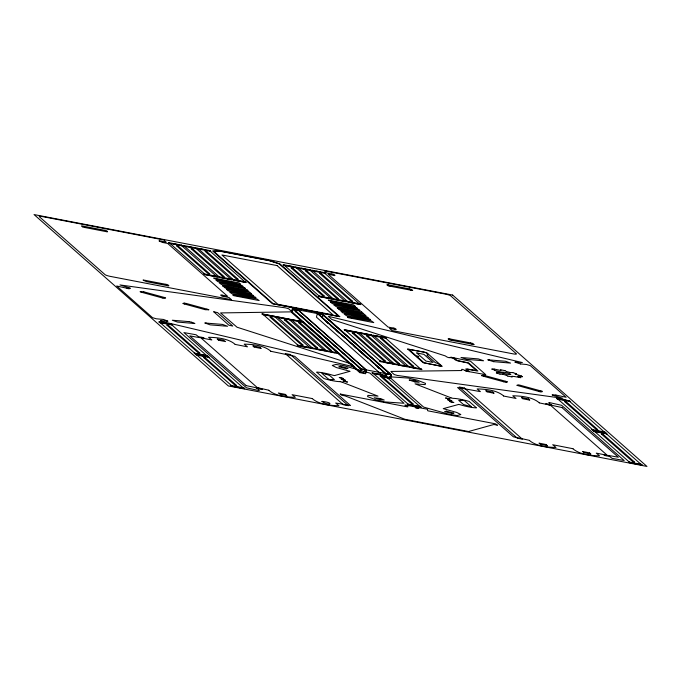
<?xml version="1.0" encoding="UTF-8"?>
<svg xmlns="http://www.w3.org/2000/svg" width="681" height="681" viewBox="0 0 681 681"><rect width="100%" height="100%" fill="white"/><g stroke="black" fill="none" stroke-linecap="round" stroke-linejoin="round"><path stroke-width="1.02" d="M198.878 337.069C202.104 336.661 207.535 339.07 201.585 338.185M609.231 456.049C606.839 456.585 600.157 454.048 606.567 454.934M177.392 244.547L172.744 243.534M191.821 247.305L187.633 246.471M205.892 249.987L201.253 249.016M208.982 275.26L217.009 276.852L181.044 245.134M237.456 280.734L245.483 282.326L209.518 250.608M285.186 318.504L277.158 316.886L313.115 348.612M305.956 269.25L301.317 268.263M323.458 297.274L327.706 298.091M316.759 349.259L321.415 350.204M337.529 299.98L345.548 301.572L309.591 269.855M330.821 351.966L335.078 352.784M352.945 331.587L344.926 329.919L380.892 361.645M367.025 334.269L358.998 332.626L394.963 364.344M380.866 374.703L376.695 373.852M384.535 362.292L389.191 363.237M398.598 364.999L403.254 365.944M565.358 400.224L557.322 398.581L593.287 430.298L596.854 430.979M596.931 430.954L604.949 432.546L568.993 400.828L565.443 400.156M602.081 432.588L594.045 430.971L630.01 462.688M633.645 463.344L638.301 464.289M292.302 308.638L291.442 312.349L359.772 372.618L365.603 373.741L366.463 370.03L298.142 309.761L292.302 308.638L360.632 368.906L366.463 370.03M292.072 311.872L292.796 308.731L361.126 369L360.402 372.141L363.484 372.737L366.003 369.945L297.674 309.676L295.784 311.77M317.312 313.447L316.452 317.159L384.782 377.427L390.613 378.551L391.473 374.839L323.143 314.571L317.312 313.447L385.642 373.716L391.473 374.839M321.926 317.61L322.649 314.477L390.979 374.746L390.247 377.878L387.166 377.283L385.948 373.665M322.496 317.355L323.143 314.571M359.772 372.618L360.632 368.906M365.842 369.8L363.331 372.592L360.24 371.996L360.973 368.864L390.826 374.601L390.094 377.742L387.004 377.146M384.782 377.427L385.642 373.716M516.249 362.224L522.37 362.573L328.276 316.299L331.434 319.176A3.626 0.519 13.1 0 0 333.026 319.874L445.263 355.899C448.43 358.24 449.835 357.806 451.452 357.329L470.503 361.211L485.749 374.661L467.345 371.349C465.659 371.171 460.109 367.314 461.863 370.532L391.481 371.434A3.626 0.519 13.1 0 0 391.03 371.741L394.256 374.567L397.338 375.452L562.906 398.334L554.862 395.797M450.132 357.346L451.452 357.329M206.973 309.114L208.829 309.736M204.99 322.99L206.317 323.1M82.801 226.901L81.771 226.007M487.954 359.806L489.29 359.917M295.946 311.907L297.827 309.812M81.788 226.041L83.729 226.254M159.133 240.878L161.091 241.134M473.916 344.509L472.027 344.245M412.635 290.455L410.745 290.191M349.847 371.341L334.686 375.52M184.151 303.088L186.543 303.505M482.838 375.24L485.23 375.657M506.162 382.279L503.863 381.871M517.756 376.474L518.224 376.142M245.322 288.438L221.648 284.581L219.163 282.853L244.624 287.748L245.339 288.378M232.979 294.992L256.711 298.848L259.155 300.568L233.702 295.673L232.979 295.043M359.926 310.476L336.252 306.62L333.758 304.884L359.219 309.787L359.943 310.417M347.574 317.031L371.315 320.887L373.758 322.607L348.297 317.712L347.582 317.082M370.396 319.712L346.68 315.848L344.228 314.12L369.689 319.023L370.413 319.653M338.653 316.435L273.336 303.837L213.689 251.246L219.631 251.136L269.353 260.695L279.099 263.828M199.448 337.444L196.077 334.763L183.938 332.583L246.479 387.804L257.878 390.341C262.806 391.584 253.247 386.485 258.142 388.017M218.465 340.117L217.188 339.019L223.615 340.177L225.547 341.598L218.49 340.228M235.081 344.297C228.612 338.627 217.375 337.444 208.565 337.299L211.825 339.964L199.439 337.538M254.124 346.969L252.864 345.863L259.912 347.31M259.912 347.395L261.206 348.476L254.149 347.08M270.715 351.149C264.245 345.48 253.009 344.297 244.198 344.152L247.45 346.833L235.107 344.407M268.842 390.315C275.354 396.001 286.531 397.168 295.358 397.321L292.106 394.682L312.426 398.606M285.416 394.503L286.727 395.576L280.283 394.435L278.35 392.997L285.441 394.41M312.4 398.7C318.759 404.293 330.174 405.638 338.959 405.723L335.682 403.016L350.511 405.544L294.703 356.291L270.74 351.26M503.625 395.942C497.156 390.264 485.928 389.081 477.117 388.936L480.36 391.626L457.598 387.54L513.397 436.819L529.452 440.343M539.258 402.794C532.789 397.117 521.561 395.933 512.75 395.789L516.011 398.462L503.651 396.053M529.426 440.437C535.828 446.064 547.166 447.34 555.994 447.46L552.717 444.744L573.027 448.719M573.01 448.813C579.361 454.372 590.759 455.725 599.535 455.81L596.292 453.129L608.661 455.572M608.635 455.666L612.032 458.347L624.162 460.526L561.621 405.306L550.222 402.769C545.209 401.45 554.998 406.693 549.848 405.059L539.284 402.905M246.088 385.506L189.812 335.869L196.494 337.104A3.269 0.468 13.1 0 0 198.656 337.333M487.017 391.754L485.732 390.664L492.814 392.094M492.746 392.188L494.1 393.26L487.043 391.864M522.668 398.615L521.391 397.517L528.465 398.947M528.396 399.049L529.741 400.13L522.693 398.717M562.004 407.621L618.331 457.223L611.615 456.015A3.269 0.468 13.1 0 0 609.452 455.785M540.288 444.216L539.011 443.127L546.085 444.557M546.06 444.642L547.371 445.714L540.356 444.352M583.847 452.576L582.57 451.477L589.644 452.908M589.576 453.01L590.912 454.091L583.872 452.678M380.066 399.738L374.227 397.772L380.653 398.606M413.248 380.304L415.597 380.849M414.976 381.973L409.153 380.007L413.205 380.339M340.134 381.641L342.16 382.109M342.151 382.194L377.998 396.129L367.893 395.363L367.595 396.614L375.989 399.892L384.68 401.918L404.037 403.254L369.86 373.077L343.505 365.595L335.835 364.471L332.26 365.45L336.337 367.536L349.864 371.298M450.95 397.798L415.095 383.854L425.208 384.62L425.506 383.377L417.104 380.1L408.413 378.074L389.055 376.738L423.65 407.102L449.588 414.397L457.257 415.521L460.841 414.542L456.764 412.456L443.254 408.651L458.441 404.497M334.652 375.606L332.856 375.248A12.462 1.796 13.1 0 0 316.656 372.132L323.909 378.534A12.462 1.796 13.1 0 0 340.117 381.649M458.424 404.386L460.237 404.744A12.462 1.796 13.1 0 0 476.445 407.859L469.183 401.458A12.462 1.796 13.1 0 0 452.984 398.342L450.967 397.9M189.088 321.594L191.778 322.249M466.757 359.406L461.003 357.491L478.402 358.921L483.57 360.777L466.825 359.364M340.262 394.027L406.583 406.727C411.656 407.553 401.177 404.352 406.259 405.178L425.616 408.898C430.179 409.29 425.029 410.754 429.524 411.137L495.359 423.795L497.351 425.123M493.716 361.713L487.971 359.857M497.317 425.174L493.878 424.493L468.562 431.524L404.982 419.3L345.02 395.865L341.666 395.244L340.253 394.078M340.372 366.284L348.034 368.31L346.527 368.702M346.467 368.787L338.84 366.761L340.364 366.378M446.293 411.137L453.946 413.154L452.422 413.546M452.388 413.622L444.744 411.605L446.276 411.23M520.642 364.012L514.887 362.113L516.207 362.215M516.547 373.843L515.066 374.082L521.254 375.895M471.269 406.744L463.412 404.48L458.696 400.317L461.216 400.53L460.714 399.934L464.519 400.717L471.295 406.685M332.464 380.058L328.574 379.274M208.718 309.795L205.109 309.693M216.141 280.087L241.815 285.62L243.202 286.497L217.741 281.602L216.098 280.146M240.674 284.428L215.06 278.887L213.672 278.01L239.133 282.904L240.776 284.36M226.611 289.323L252.285 294.856L253.672 295.733L228.212 290.838L226.569 289.382M251.178 293.656L225.59 288.14L224.143 287.246L249.604 292.14L251.246 293.596M330.745 302.117L356.418 307.659L357.806 308.536L332.345 303.632L330.694 302.185M355.269 306.459L329.664 300.925L328.276 300.049L353.737 304.943L355.38 306.399M341.215 311.353L366.889 316.895L368.276 317.763L342.815 312.868L341.164 311.421M365.782 315.695L340.194 310.17L338.746 309.285L364.207 314.179L365.85 315.635M491.886 369.059L494.006 369.025M208.854 275.277L205.339 274.605L169.382 242.887M237.371 280.759L233.821 280.087L197.856 248.369M323.364 297.299L319.815 296.627L283.858 264.9M337.393 299.998L333.886 299.325L297.92 267.607M285.254 318.461L288.821 319.134L324.786 350.851M299.325 321.168L302.892 321.841L338.849 353.558M353.03 331.494L356.597 332.166L392.554 363.884M367.093 334.201L370.66 334.873L406.625 366.591M602.14 432.537L605.707 433.21L641.672 464.936M510.095 372.464L512.802 372.635M499.982 374.116L502.552 374.269M189.063 321.628L172.31 320.232L177.477 322.07L194.885 323.492L191.778 322.266M206.352 323.109L222.491 324.42L227.573 326.267L210.157 324.863L204.99 323.024M166.59 321.066L160.478 320.7L163.091 321.755L354.563 366.999L351.405 364.122A3.626 0.519 13.1 0 0 349.813 363.424L237.048 327.22L220.55 312.928L291.357 311.864A3.626 0.519 13.1 0 0 291.808 311.558L288.582 308.731L285.501 307.855L119.95 284.939L128.769 287.714M489.316 359.926L505.455 361.245L510.537 363.092L493.785 361.671M520.718 363.969L526.592 364.514L530.32 365.629L566.141 397.27L555.977 395.065M380.177 399.696L384.212 400.036L380.679 398.657M415.087 381.93L419.138 382.279L415.614 380.9M85.134 227.59L82.827 226.952M104.516 230.238C106.568 230.05 109.462 232.851 105.921 231.574L85.304 227.59M162.487 242.462L159.175 240.938M331.928 273.966C334.065 273.805 336.755 276.563 333.384 275.311M389.907 286.199C388.008 286.412 384.901 283.619 388.502 284.862M409.29 288.846L411.435 289.382L412.652 290.429M146.415 281.636L143.053 280.07L145.01 280.308M165.798 284.292C167.866 284.113 170.727 286.88 167.203 285.62M223.777 296.516C221.844 296.695 218.712 293.954 222.372 295.188M393.209 328.021C395.312 327.842 397.993 330.583 394.665 329.366M451.18 340.245C449.29 340.466 446.183 337.674 449.783 338.917M470.571 342.892L472.716 343.428L473.933 344.484M512.052 376.261L514.495 376.55M496.551 372.192L503.063 373.069M500.722 370.464L494.159 369.042M502.612 374.278L506.153 375.163M320.632 271.974L316.112 271.149M509.984 372.447L506.698 371.622M514.538 376.55L520.897 377.691L517.849 376.533M164.155 297.393C167.866 297.861 163.934 299.002 162.308 297.972M483.365 376.235L481.518 375.631L482.846 375.291M128.871 287.731C132.71 288.225 128.641 289.331 127.024 288.31M141.903 292.362L140.065 291.706L143.751 291.791M184.679 304.084L182.84 303.479L184.168 303.139M505.634 381.266L507.507 381.888L506.187 382.254M540.935 390.928C544.647 391.396 540.705 392.537 539.088 391.507M518.403 376.142L522.148 376.746M302.126 346.493L306.595 347.31M412.788 367.774L417.257 368.591M235.626 386.851L240.095 387.668M500.824 369.834L504.902 370.626M511.942 376.908L507.915 376.133M501.786 372.218L494.491 370.379M499.888 374.099L496.313 372.958L497.598 372.686L496.526 372.218M468.034 371.477C471.967 372.533 464.485 368.361 468.366 369.408L477.883 371.068L468.639 362.922L457.283 360.496L454.15 358.07L452.141 357.457M83.831 226.288L104.346 230.238M161.184 241.159L166.181 242.121L163.704 239.933L42.656 216.643A4.588 0.664 13.1 0 0 39.362 216.711L105.095 274.69A4.588 0.664 13.1 0 0 110.416 276.409L231.429 299.674L228.935 297.478L223.947 296.524M331.758 273.966L326.761 273.004L324.275 270.817L445.28 294.073A4.588 0.664 13.1 0 1 450.609 295.792L516.343 353.771A4.588 0.664 13.1 0 1 513.04 353.839L392.001 330.549L389.523 328.361L394.52 329.323M388.596 284.896L409.119 288.838M162.665 242.47L167.654 243.423L227.463 296.175L222.466 295.214M333.23 275.269L328.242 274.307L388.051 327.059L393.039 328.021M390.077 286.199L410.592 290.14M145.104 280.342L165.628 284.283M449.877 338.942L470.401 342.892M146.585 281.645L167.109 285.586M451.358 340.253L471.873 344.194M303.343 321.824L290.302 319.312L291.179 320.087L304.22 322.598M338.729 353.03L325.688 350.528L326.565 351.294L339.606 353.805M257.392 387.668L268.85 390.23M287.229 265.547L291.885 266.492M467.345 371.349L465.234 370.668M166.666 321.091L167.952 321.185L163.5 319.449L156.247 318.785L152.518 317.669L116.706 286.003L126.87 288.233M554.819 395.789L552.112 394.92L555.815 394.989M485.383 375.733L505.532 381.249M520.684 385.395L540.833 390.92M483.484 376.252L503.634 381.769M538.935 391.439L516.828 385.318L518.369 384.859L520.522 385.327M143.904 291.86L164.053 297.384M186.705 303.581L206.854 309.097M142.006 292.379L162.155 297.895M184.798 304.101L204.955 309.617M258.371 388.034L262.313 389.37L256.984 388.315M513.065 372.686L516.462 373.784M377.146 336.15L373.409 335.401L409.375 367.119M266.484 314.869L262.747 314.12L298.704 345.837M163.27 322.845L159.524 322.087L195.49 353.805L203.381 355.278M416.789 406.268L420.483 407L384.518 375.282M199.984 355.227L196.247 354.478L232.204 386.195M356.257 303.598L359.96 304.339L324.003 272.621M227.709 278.887L231.421 279.627L195.456 247.901M203.449 355.312L207.152 356.052L171.195 324.326L163.304 322.862M491.929 369.102L494.687 370.115M327.774 298.125L331.485 298.865L295.52 267.148M325.756 374.048L321.807 373.248L328.523 379.223M361.62 311.907L337.121 307.786L337.827 308.476L363.288 313.371L361.645 311.924M247.016 289.868L222.508 285.756L223.232 286.437L248.684 291.332L247.041 289.885M356.189 303.564L348.297 302.1L312.332 270.383M200.086 355.286L207.909 356.716L243.875 388.434M551.133 404.803L545.796 403.748L550.75 405.467L606.669 454.789M246.156 385.633L253.162 387.08A3.269 0.468 13.1 0 1 256.839 388.204M504.996 370.66L506.587 371.571M506.238 375.197L507.788 376.082M377.189 336.176L385.071 337.64L421.037 369.357M227.641 278.852L219.75 277.38L183.785 245.662M266.518 314.894L274.409 316.359L310.374 348.085M416.704 406.225L408.813 404.761L372.856 373.035M332.473 379.989L331.885 379.462L334.405 379.675L329.681 375.512L325.773 374.073M562.029 407.527L554.955 406.029A3.269 0.468 13.1 0 1 551.269 404.906M450.294 357.491L453.657 358.512L455.325 359.934A3.252 0.468 13.1 0 0 459.13 361.16L467.856 362.973L476.521 370.617L468.188 369.153A3.252 0.468 13.1 0 0 465.821 369.187L467.336 370.583L465.072 370.524M521.365 375.938L522.276 376.738M279.116 263.836L338.687 316.376M322.607 314.673L390.341 374.422M317.78 313.541L386.11 373.809M335.529 329.613L322.079 317.755L322.811 314.613L292.958 308.876L292.226 312.009L360.24 371.996M337.104 331.009L339.478 333.094M341.853 335.188L345.012 337.98M346.595 339.376L367.953 358.206M371.111 360.998L373.486 363.092M375.861 365.186L379.811 368.668M381.394 370.064L385.344 373.554M326.259 321.79L327.842 323.186M331.026 325.995L333.409 328.097M335.793 330.2L338.968 333M349.293 342.109L350.885 343.513M354.06 346.314L356.444 348.417M358.827 350.519L366.778 357.525M377.895 367.34L379.487 368.744M382.662 371.545L385.046 373.648M293.434 309.063L361.177 368.813M327.186 351.311L291.221 319.593L299.248 321.185M201.448 338.329L257.316 387.608M511.916 376.27L512.086 376.916M500.697 369.834L500.867 370.455M502.195 372.192A4.546 0.655 13.1 0 1 508.435 373.239A4.546 0.655 13.1 0 1 509.95 374.584A4.546 0.655 13.1 0 1 503.276 373.145M339.759 316.631L272.409 303.7L212.625 250.948L219.231 250.889L269.114 260.482L279.968 263.922L339.759 316.656M213.783 311.813L228.978 325.263L232.757 326.046L217.605 312.63L213.8 311.787M321.968 401.407C328.949 406.438 335.716 402.914 322.002 401.373M407.689 349.064L423.139 362.692L442.199 366.361L426.74 352.724L407.689 349.064M408.83 349.336L415.844 355.567L418.824 356.538L417.002 356.58L424.067 362.794L439.756 366.029C443.927 366.923 436.819 362.752 435.329 362.641L426.817 355.15C430.46 355.363 426.229 352.307 423.905 352.043L408.847 349.31M416.781 352.962L425.948 361.066L433.056 362.454L423.931 354.375L416.815 352.928M339.308 377.555L343.53 378.551L339.325 377.529M341.3 379.308L345.522 380.304L341.317 379.291M343.292 381.071L347.514 382.067L343.309 381.045M415.291 407.604L418.815 408.438L415.308 407.587M445.672 398.01L449.894 399.006L445.672 398.01M447.664 399.764L451.886 400.76L447.681 399.747M449.656 401.518L453.878 402.522L449.698 401.484M255.809 297.665L232.076 293.809L229.633 292.089L255.094 296.984L255.809 297.614M452.652 295.06L34.05 214.566L228.348 385.94L646.95 466.434L452.652 295.06M181.495 245.117L168.462 242.606L169.339 243.381L182.372 245.892L181.495 245.117M195.907 247.884L182.866 245.381L183.742 246.156L196.783 248.659L195.907 247.884M209.978 250.591L196.937 248.088L197.813 248.863L210.855 251.366L209.978 250.591M296.141 267.165L283.1 264.654L283.977 265.428L297.018 267.939L296.141 267.165M310.213 269.872L297.171 267.361L298.048 268.135L311.089 270.638L310.213 269.872M324.624 272.638L311.583 270.136L312.46 270.902L325.501 273.413L324.624 272.638M178.294 246.139L176.575 245.807L208.088 273.6L209.808 273.932L178.294 246.139M192.706 248.905L190.986 248.582L222.5 276.375L224.219 276.699L192.706 248.905M206.769 251.612L205.058 251.28L236.571 279.082L238.282 279.406L206.769 251.612M292.77 268.152L291.059 267.82L322.564 295.614L324.284 295.946L292.77 268.152M306.842 270.859L305.122 270.527L336.635 298.321L338.346 298.653L306.842 270.859M321.253 273.626L319.534 273.294L351.047 301.096L352.758 301.419L321.253 273.626M277.073 265.581L221.946 254.983L277.848 304.279L332.966 314.877L277.073 265.581M216.881 276.324L203.84 273.822L204.717 274.596L217.758 277.099L216.881 276.324M231.293 279.099L218.252 276.588L219.129 277.363L232.17 279.874L231.293 279.099M245.356 281.806L232.323 279.295L233.2 280.07L246.233 282.572L245.356 281.806M331.528 298.372L318.487 295.869L319.363 296.635L332.405 299.146L331.528 298.372M345.59 301.079L332.558 298.567L333.435 299.342L346.467 301.853L345.59 301.079M360.002 303.845L346.969 301.342L347.846 302.117L360.879 304.62L360.002 303.845M274.86 316.35L261.827 313.839L262.704 314.613L275.737 317.116L274.86 316.35M289.272 319.117L276.239 316.614L277.116 317.38L290.149 319.891L289.272 319.117M357.219 332.183L344.177 329.672L345.054 330.447L358.095 332.958L357.219 332.183M371.281 334.89L358.249 332.379L359.125 333.154L372.158 335.656L371.281 334.89M385.693 337.657L372.66 335.154L373.537 335.92L386.57 338.431L385.693 337.657M271.659 317.363L269.948 317.04L301.453 344.833L303.173 345.165L271.659 317.363M286.071 320.138L284.352 319.806L315.865 347.599L317.584 347.931L286.071 320.138M300.142 322.845L298.423 322.513L329.936 350.306L331.647 350.638L300.142 322.845M353.848 333.171L352.128 332.839L383.641 360.632L385.352 360.964L353.848 333.171M367.91 335.878L366.199 335.546L397.713 363.339L399.424 363.671L367.91 335.878M382.322 338.644L380.611 338.321L412.116 366.114L413.835 366.438L382.322 338.644M310.247 347.557L297.205 345.046L298.082 345.82L311.123 348.331L310.247 347.557M324.658 350.323L311.617 347.821L312.494 348.595L325.535 351.098L324.658 350.323M392.596 363.39L379.564 360.887L380.441 361.654L393.473 364.165L392.596 363.39M406.668 366.097L393.627 363.586L394.503 364.361L407.544 366.872L406.668 366.097M421.079 368.864L408.038 366.361L408.915 367.136L421.956 369.638L421.079 368.864M171.816 324.343L158.775 321.841L159.652 322.615L172.693 325.118L171.816 324.343M569.444 400.811L556.403 398.3L557.279 399.075L570.32 401.586L569.444 400.811M168.445 325.339L166.726 325.007L198.239 352.801L199.959 353.133L168.445 325.339M566.243 401.833L564.523 401.501L596.037 429.294L597.756 429.626L566.243 401.833M290.378 354.529L285.288 353.55L343.318 404.735L348.408 405.714L290.378 354.529M464.34 387.983L459.249 387.004L517.279 438.189L522.37 439.168L464.34 387.983M384.969 375.265L371.937 372.754L372.813 373.529L385.846 376.04L384.969 375.265M381.769 376.287L380.058 375.955L411.562 403.748L413.282 404.08L381.769 376.287M207.194 355.559L194.162 353.047L195.038 353.822L208.071 356.333L207.194 355.559M604.83 432.018L591.789 429.515L592.666 430.281L605.707 432.793L604.83 432.018M208.531 356.733L195.498 354.231L196.375 354.997L209.407 357.508L208.531 356.733M606.167 433.201L593.125 430.69L594.002 431.465L607.043 433.967L606.167 433.201M205.16 357.721L203.449 357.397L234.954 385.191L236.673 385.514L205.16 357.721M602.957 434.214L601.246 433.891L632.751 461.684L634.471 462.016L602.957 434.214M420.356 406.472L407.315 403.969L408.191 404.744L421.233 407.247L420.356 406.472M243.917 387.94L230.876 385.437L231.753 386.212L244.794 388.715L243.917 387.94M641.545 464.408L628.512 461.897L629.389 462.671L642.421 465.183L641.545 464.408"/></g></svg>
